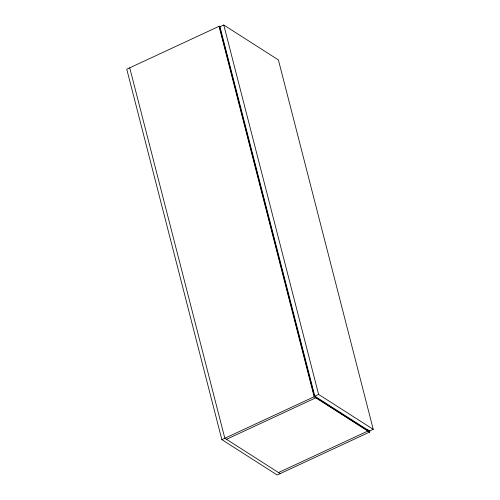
<?xml version="1.0" encoding="UTF-8"?>
<svg xmlns="http://www.w3.org/2000/svg" width="500" height="500" viewBox="0 0 500 500"><rect width="100%" height="100%" fill="white"/><g stroke="black" fill="none" stroke-linecap="round" stroke-linejoin="round"><path stroke-width="0.75" d="M220.494 26.869L219.387 26.163L126.756 69.206L221.863 439.637L277.188 475L369.819 431.956L369.431 430.444M223.762 25L219.956 26.769L314.812 396.188L369.444 431.112L373.244 429.344L278.394 59.919L223.762 25L318.612 394.425L373.244 429.344M314.812 396.188L318.612 394.425M221.863 439.637L314.5 396.594L369.819 431.956M226.5 439.312L316.156 397.656M278.506 472.556L368.162 430.9L367.775 429.387M369.487 432.113L314.169 396.75L219.056 26.319M280.163 473.619L224.844 438.25L129.731 67.819M219.387 26.163L314.5 396.594"/></g></svg>
